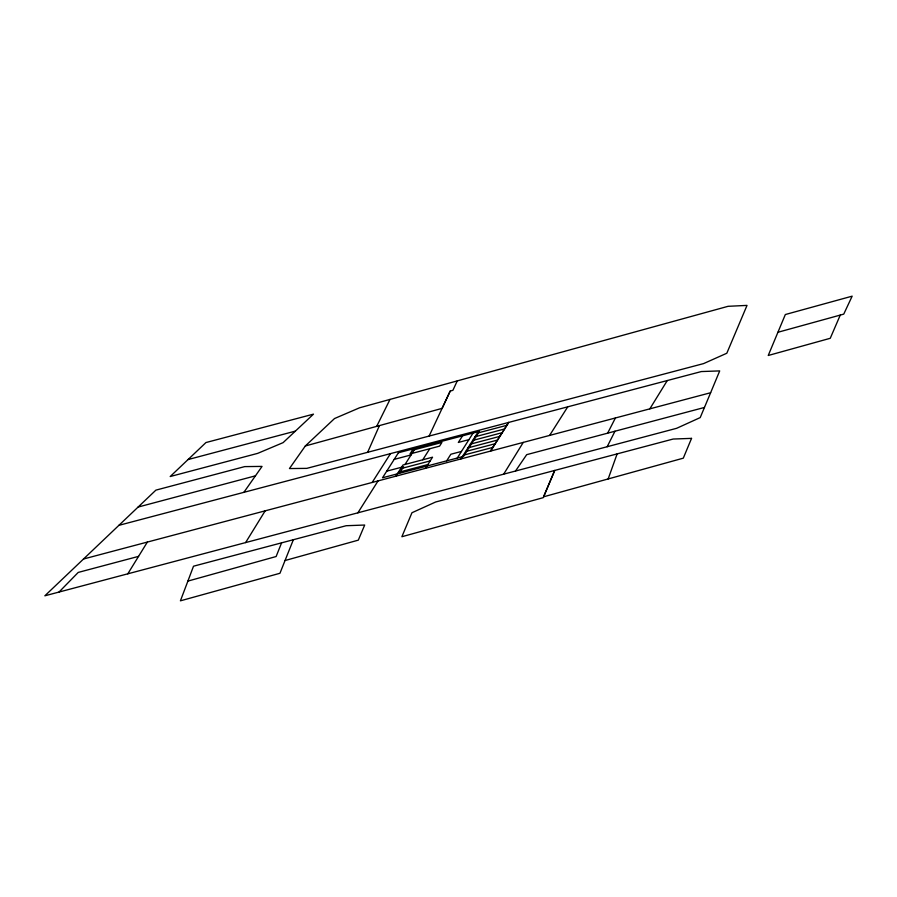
<?xml version="1.0" encoding="UTF-8"?>
<svg xmlns="http://www.w3.org/2000/svg" width="897" height="897" viewBox="0 0 897 897"><rect width="100%" height="100%" fill="white"/><g stroke="black" fill="none" stroke-linecap="round" stroke-linejoin="round"><path stroke-width="1.35" d="M608.166 478.953L617.125 453.893M187.899 581.099L193.505 566.209L346.164 525.72L364.687 525.037L358.307 540.14L285.033 560.535L279.954 573.273L180.409 600.833L187.899 581.099L276.13 556.521L281.58 542.853M285.033 560.535L293.353 539.736M710.626 392.729L719.697 370.91L701.342 371.56L118.909 525.328L44.85 595.81L676.607 428.318L700.209 417.598L710.626 392.729L83.522 558.999M777.923 332.271L768.236 355.492L830.252 338.292L840.265 315.082L843.752 314.118L852.15 296.167L785.335 314.533L777.923 332.271L840.265 315.082M367.647 452.301L379.431 425.604M457.257 380.889L452.907 390.318L450.204 391.07L429.114 436.065M450.204 391.07L442.109 408.37L305.328 445.977L289.439 468.559L306.785 468.369L703.584 363.599L726.817 353.239L747.022 305.395L728.061 306.314L359.529 407.81L334.525 418.54L305.328 445.977M376.684 426.355L390.004 399.423M607.168 446.728L614.983 431.222M607.65 433.161L615.398 417.98M127.8 573.822L147.366 542.068M245.599 542.595L265.164 510.842M503.666 474.177L523.254 442.412M649.832 408.841L667.278 380.552M357.881 512.826L378.074 480.893M372.177 482.463L390.487 453.635M395.981 476.049L403 464.994L432.545 457.201L425.514 468.256M399.389 473.324L403.594 466.709L386.73 471.16M405.018 464.467L415.277 448.309M422.745 459.791L429.764 448.735M446.661 460.845L450.855 454.241L461.45 451.438M462.538 435.841L458.345 442.445L468.918 439.653M457.268 458.042L473.111 433.049M460.968 458.894L477.35 433.105L506.895 425.301M490.502 451.101L508.677 422.431M490.547 451.09L508.734 422.409M549.626 435.415L567.734 406.834M515.506 471.026L526.685 454.667L704.437 407.462M243.883 492.33L262.047 466.406L244.702 466.608L155.899 490.132L118.909 525.328M59.023 592.054L78.23 572.421L138.553 556.375M295.371 431.121L283.104 442.636L257.686 453.366L170.195 476.531L205.951 442.546L313.479 414.145L295.371 431.121L188.067 459.556M138.093 507.063L255.477 475.825M475.006 436.794L504.551 428.99M394.22 459.376L411.084 454.925M472.674 440.472L502.208 432.679M470.331 444.161L499.864 436.357M467.987 447.85L497.532 440.046M400.656 468.683L430.201 460.89M465.644 451.527L495.189 443.735M398.324 472.371L427.858 464.568M463.312 455.216L492.845 447.412M691.542 438.375L683.301 458.165L543.604 496.803L554.716 470.443L543.223 497.667L401.867 536.731L411.958 512.736L435.594 502.017L673.176 439.037L691.542 438.375M398.414 452.761L382.526 477.776L463.525 456.394L479.402 431.39L398.414 452.761M412.362 450.26L410.019 453.938L439.564 446.145L441.907 442.456L412.362 450.26"/></g></svg>
